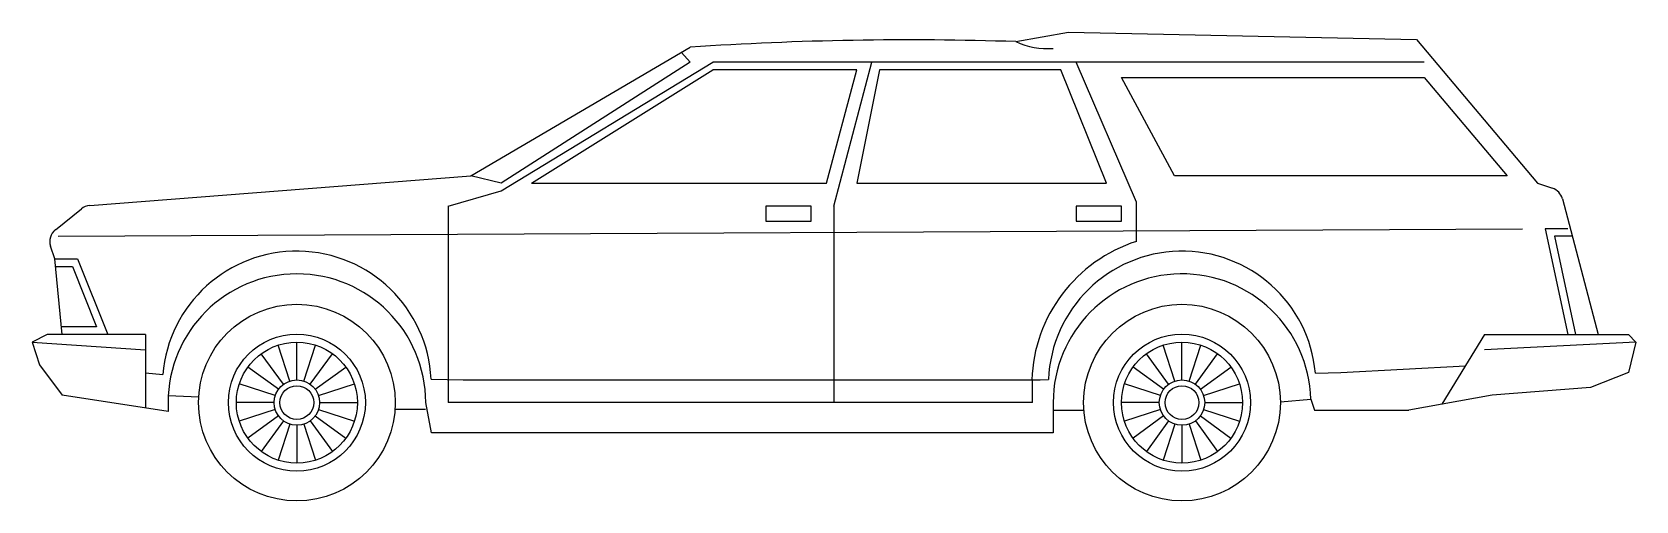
# Model space of a CAD drawing. Extents: x -5.06 to 0.32, y 0 to 1.57.
import ezdxf

# ---------------------------------------------------------------- set-up
doc = ezdxf.new("R2010")
doc.units = 0
doc.header["$MEASUREMENT"] = 0
doc.layers.add('01', color=1, linetype='CONTINUOUS')
doc.layers.add('02', color=2, linetype='CONTINUOUS')

msp = doc.modelspace()

# ---------------------------------------------------------------- linework, layer by layer
at = {"layer": '01'}
for p, q in [((-3.4889, 1.0414), (-2.7777, 1.4732)), ((-2.8539, 1.4732), (-3.4889, 1.0668)), ((-2.8837, 1.5065), (-2.8539, 1.4732)), ((-0.3901, 1.4732), (-2.7777, 1.4732)), ((-2.3713, 0.9906), (-2.2443, 1.4732)), ((-1.3553, 1.0033), (-1.5585, 1.4732)), ((-3.3873, 1.0668), (-2.7777, 1.4478)), ((-2.2951, 1.4478), (-2.7777, 1.4478)), ((-2.3967, 1.0668), (-2.2951, 1.4478)), ((-2.2189, 1.4478), (-2.2951, 1.0668)), ((-1.6093, 1.4478), (-2.2189, 1.4478)), ((-1.4569, 1.0668), (-1.6093, 1.4478)), ((-1.4061, 1.4224), (-0.3901, 1.4224)), ((-1.2283, 1.0922), (-1.4061, 1.4224)), ((-0.3901, 1.4224), (-0.1107, 1.0922)), ((-3.4889, 1.0668), (-3.5905, 1.0922)), ((-0.1107, 1.0922), (-1.2283, 1.0922)), ((-3.6667, 0.9906), (-3.4889, 1.0414)), ((-3.3873, 1.0668), (-2.3967, 1.0668)), ((-2.2951, 1.0668), (-1.4569, 1.0668)), ((-3.6667, 0.9906), (-3.6667, 0.3302)), ((-2.4475, 0.9906), (-2.5999, 0.9906)), ((-2.5999, 0.9906), (-2.5999, 0.9398)), ((-2.4475, 0.9398), (-2.4475, 0.9906)), ((-2.3713, 0.9906), (-2.3713, 0.3302)), ((-1.5585, 0.9906), (-1.5585, 0.9398)), ((-1.4061, 0.9906), (-1.5585, 0.9906)), ((-1.4061, 0.9398), (-1.4061, 0.9906)), ((-1.3553, 0.8718), (-1.3553, 1.0033)), ((-2.5999, 0.9398), (-2.4475, 0.9398)), ((-1.5585, 0.9398), (-1.4061, 0.9398)), ((-4.9762, 0.8892), (-0.0599, 0.9144)), ((0.0163, 0.9144), (0.0925, 0.5588)), ((0.0925, 0.9144), (0.0163, 0.9144)), ((0.1072, 0.889), (0.0477, 0.889)), ((0.0477, 0.889), (0.1185, 0.5588)), ((-4.9875, 0.8128), (-4.9113, 0.8128)), ((-4.9113, 0.8128), (-4.8097, 0.5588)), ((-4.9823, 0.7874), (-4.9285, 0.7874)), ((-4.9285, 0.7874), (-4.8472, 0.5842)), ((-4.8472, 0.5842), (-4.9646, 0.5842)), ((-4.6827, 0.5588), (-4.9621, 0.5588)), ((-4.6827, 0.5588), (-4.6827, 0.3125)), ((-0.1869, 0.5588), (-0.3308, 0.3248)), ((-0.1869, 0.5588), (0.1941, 0.5588)), ((-5.0637, 0.5334), (-4.6827, 0.508)), ((-4.2195, 0.3918), (-4.2941, 0.4946)), ((-4.1982, 0.4027), (-4.2375, 0.5235)), ((-4.1747, 0.4064), (-4.1747, 0.5334)), ((-4.1511, 0.4027), (-4.1119, 0.5235)), ((-4.1299, 0.3918), (-4.0552, 0.4946)), ((-1.2477, 0.3918), (-1.3223, 0.4946)), ((-1.2264, 0.4027), (-1.2657, 0.5235)), ((-1.2029, 0.4064), (-1.2029, 0.5334)), ((-1.1793, 0.4027), (-1.1401, 0.5235)), ((-1.1581, 0.3918), (-1.0834, 0.4946)), ((0.3211, 0.5334), (-0.1869, 0.508)), ((-4.2363, 0.375), (-4.3391, 0.4496)), ((-4.113, 0.375), (-4.0103, 0.4496)), ((-1.2645, 0.375), (-1.3673, 0.4496)), ((-1.1412, 0.375), (-1.0385, 0.4496)), ((-0.7552, 0.4293), (-0.6695, 0.4318)), ((-0.6695, 0.4318), (-0.2515, 0.4538)), ((-4.6827, 0.4304), (-4.6249, 0.4242)), ((-4.2471, 0.3537), (-4.3679, 0.393)), ((-4.1022, 0.3537), (-3.9814, 0.393)), ((-3.7241, 0.4088), (-3.6159, 0.4064)), ((-3.6159, 0.4064), (-1.6793, 0.4064)), ((-1.7047, 0.3302), (-1.7047, 0.4064)), ((-1.6793, 0.4064), (-1.6512, 0.4082)), ((-1.2753, 0.3537), (-1.3961, 0.393)), ((-1.1304, 0.3537), (-1.0096, 0.393)), ((-4.6072, 0.3543), (-4.5043, 0.3491)), ((-4.2509, 0.3302), (-4.3779, 0.3302)), ((-4.0985, 0.3302), (-3.9715, 0.3302)), ((-1.7047, 0.3302), (-3.6667, 0.3302)), ((-1.2791, 0.3302), (-1.4061, 0.3302)), ((-1.1267, 0.3302), (-0.9997, 0.3302)), ((-0.8727, 0.3332), (-0.7705, 0.3414)), ((-4.2471, 0.3067), (-4.3679, 0.2674)), ((-4.2363, 0.2854), (-4.3391, 0.2108)), ((-4.113, 0.2854), (-4.0103, 0.2108)), ((-4.1022, 0.3067), (-3.9814, 0.2674)), ((-3.8452, 0.3082), (-3.7429, 0.3082)), ((-1.6347, 0.3048), (-1.5321, 0.3048)), ((-1.2753, 0.3067), (-1.3961, 0.2674)), ((-1.2645, 0.2854), (-1.3673, 0.2108)), ((-1.1412, 0.2854), (-1.0385, 0.2108)), ((-1.1304, 0.3067), (-1.0096, 0.2674)), ((-4.2195, 0.2686), (-4.2941, 0.1658)), ((-4.1982, 0.2577), (-4.2375, 0.1369)), ((-4.1747, 0.254), (-4.1747, 0.127)), ((-4.1511, 0.2577), (-4.1119, 0.1369)), ((-4.1299, 0.2686), (-4.0552, 0.1658)), ((-1.2477, 0.2686), (-1.3223, 0.1658)), ((-1.2264, 0.2577), (-1.2657, 0.1369)), ((-1.2029, 0.254), (-1.2029, 0.127)), ((-1.1793, 0.2577), (-1.1401, 0.1369)), ((-1.1581, 0.2686), (-1.0834, 0.1658))]:
    msp.add_line(p, q, dxfattribs=at)
for centre, radius in [((-4.1747, 0.3302), 0.23), ((-1.2029, 0.3302), 0.23), ((-4.1747, 0.3302), 0.2032), ((-1.2029, 0.3302), 0.2032), ((-4.1747, 0.3302), 0.0762), ((-4.1747, 0.3302), 0.0568), ((-1.2029, 0.3302), 0.0762), ((-1.2029, 0.3302), 0.0568)]:
    msp.add_circle(centre, radius, dxfattribs=at)
for centre, radius, start, end in [((-1.6563, 1.7627), 0.2435, 244.6369, 274.819), ((-1.2006, 0.3892), 0.5068, 107.7715, 178.0567), ((-4.175, 0.3875), 0.4514, 2.7056, 175.3399), ((-1.2025, 0.3898), 0.4491, 5.0441, 177.6516)]:
    msp.add_arc(centre, radius, start, end, dxfattribs=at)
at = {"layer": '02'}
for p, q in [((-1.7606, 1.5427), (-1.5839, 1.5748)), ((-1.5839, 1.5748), (-0.4155, 1.5494)), ((-3.5905, 1.0922), (-2.8539, 1.524)), ((-0.4155, 1.5494), (-0.0091, 1.0668)), ((-4.8703, 0.9918), (-3.5905, 1.0922)), ((-0.0091, 1.0668), (0.0411, 1.0501)), ((-4.9852, 0.9111), (-4.8981, 0.9808)), ((0.0741, 1.0148), (0.1941, 0.5588)), ((-4.9875, 0.8128), (-5.0017, 0.8554)), ((-4.9621, 0.5588), (-4.9875, 0.8128)), ((-5.0129, 0.5588), (-5.0637, 0.5334)), ((-4.9621, 0.5588), (-5.0129, 0.5588)), ((0.1941, 0.5588), (0.2957, 0.5588)), ((0.2957, 0.5588), (0.3211, 0.5334)), ((-5.0637, 0.5334), (-5.0383, 0.4572)), ((0.3211, 0.5334), (0.2957, 0.4318)), ((-5.0383, 0.4572), (-4.9621, 0.3556)), ((0.2957, 0.4318), (0.1687, 0.381)), ((0.1687, 0.381), (-0.1615, 0.3556)), ((-4.6072, 0.3009), (-4.9621, 0.3556)), ((-4.6072, 0.3302), (-4.6072, 0.3009)), ((-3.7224, 0.2286), (-3.7422, 0.3302)), ((-1.6354, 0.3302), (-1.6354, 0.2286)), ((-0.7705, 0.3414), (-0.758, 0.3048)), ((-0.1615, 0.3556), (-0.4409, 0.3048)), ((-0.758, 0.3048), (-0.4409, 0.3048)), ((-1.6354, 0.2286), (-3.7224, 0.2286))]:
    msp.add_line(p, q, dxfattribs=at)
for centre in [(-4.1747, 0.3302), (-1.2029, 0.3302)]:
    msp.add_circle(centre, 0.3302, dxfattribs=at)
for centre, radius, start, end in [((-2.1205, -9.397), 10.9456, 88.1154, 93.84163), ((0.025, 1.0019), 0.0508, 14.7436, 71.5651), ((-4.8663, 0.9412), 0.0508, 94.4846, 128.6598), ((-4.9535, 0.8715), 0.0508, 128.6598, 198.4349), ((-4.1747, 0.3302), 0.4325, 0, 180), ((-1.2029, 0.3302), 0.4325, 1.4866, 180)]:
    msp.add_arc(centre, radius, start, end, dxfattribs=at)

doc.saveas('drawing.dxf')
